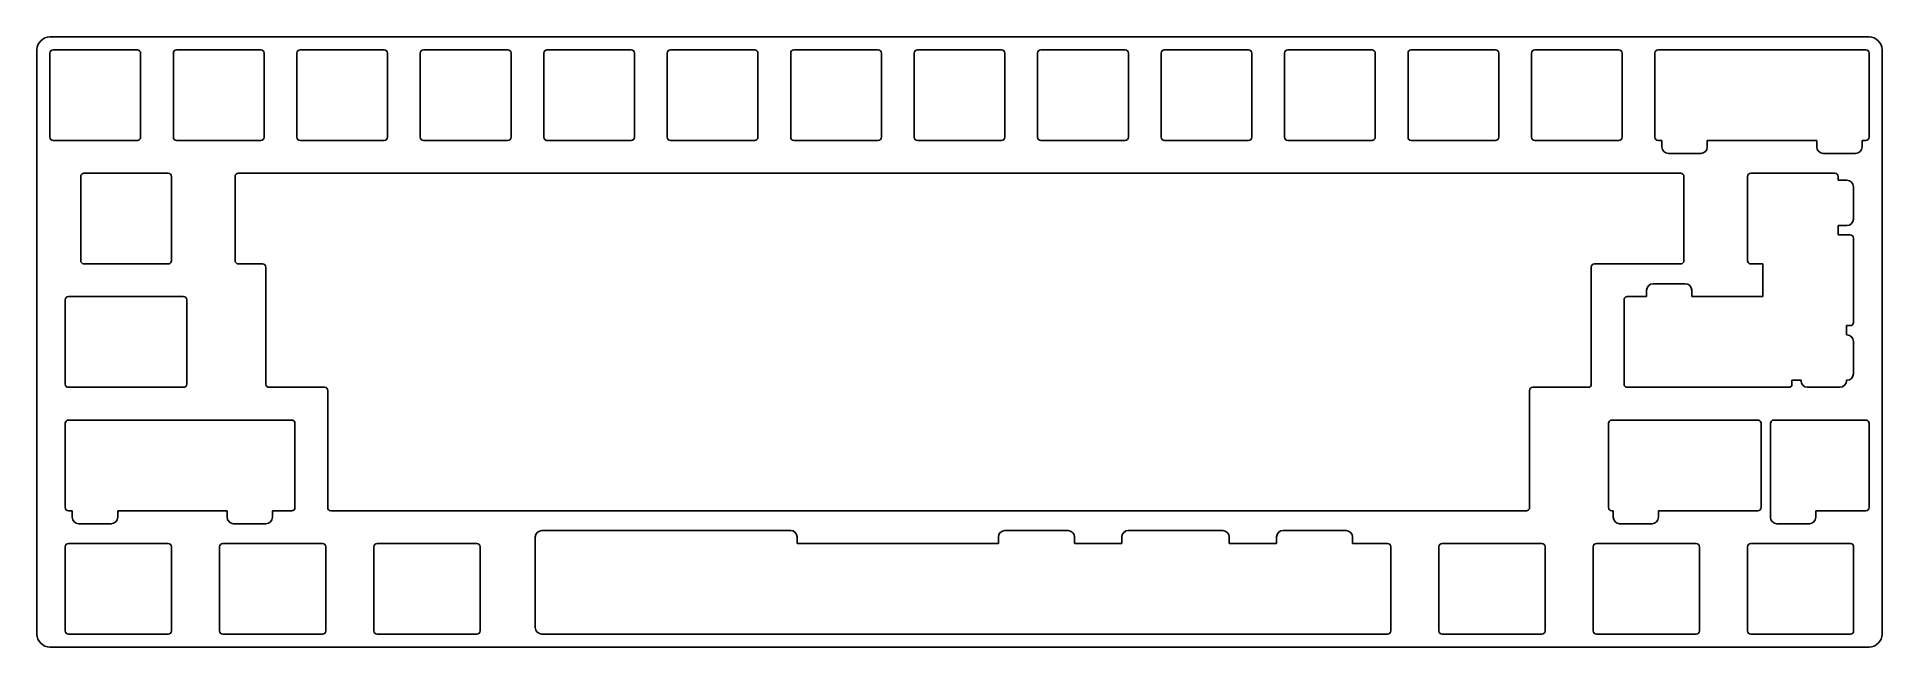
# Model space of a CAD drawing. Header units: millimetres. Extents: x 196 to 481, y 292 to 386.
import ezdxf

# ---------------------------------------------------------------- set-up
doc = ezdxf.new("R2010")
doc.units = ezdxf.units.MM
doc.header["$MEASUREMENT"] = 0
doc.layers.get('0').update_dxf_attribs({"lineweight": 0})

msp = doc.modelspace()

# ---------------------------------------------------------------- linework, layer by layer
at = {"color": 18, "lineweight": 25, "true_color": 0x000000}
for p, q in [((198.32, 385.77), (479.02, 385.77)), ((196.32, 293.57), (196.32, 383.77)), ((198.32, 383.27), (198.32, 370.27)), ((198.82, 383.77), (211.82, 383.77)), ((212.32, 383.27), (212.32, 370.27)), ((217.37, 383.27), (217.37, 370.27)), ((217.87, 383.77), (230.87, 383.77)), ((231.37, 383.27), (231.37, 370.27)), ((236.42, 383.27), (236.42, 370.27)), ((236.92, 383.77), (249.92, 383.77)), ((250.42, 383.27), (250.42, 370.27)), ((255.47, 383.27), (255.47, 370.27)), ((255.97, 383.77), (268.97, 383.77)), ((269.47, 383.27), (269.47, 370.27)), ((274.52, 383.27), (274.52, 370.27)), ((275.02, 383.77), (288.02, 383.77)), ((288.52, 383.27), (288.52, 370.27)), ((293.57, 383.27), (293.57, 370.27)), ((294.07, 383.77), (307.07, 383.77)), ((307.57, 383.27), (307.57, 370.27)), ((312.62, 383.27), (312.62, 370.27)), ((313.12, 383.77), (326.12, 383.77)), ((326.62, 383.27), (326.62, 370.27)), ((331.67, 383.27), (331.67, 370.27)), ((332.17, 383.77), (345.17, 383.77)), ((345.67, 383.27), (345.67, 370.27)), ((350.72, 383.27), (350.72, 370.27)), ((351.22, 383.77), (364.22, 383.77)), ((364.72, 383.27), (364.72, 370.27)), ((369.77, 383.27), (369.77, 370.27)), ((370.27, 383.77), (383.27, 383.77)), ((383.77, 383.27), (383.77, 370.27)), ((388.82, 383.27), (388.82, 370.27)), ((389.32, 383.77), (402.32, 383.77)), ((402.82, 383.27), (402.82, 370.27)), ((407.87, 383.27), (407.87, 370.27)), ((408.37, 383.77), (421.37, 383.77)), ((421.87, 383.27), (421.87, 370.27)), ((426.92, 383.27), (426.92, 370.27)), ((427.42, 383.77), (440.42, 383.77)), ((440.92, 383.27), (440.92, 370.27)), ((445.97, 383.27), (445.97, 370.27)), ((446.47, 383.77), (478.52, 383.77)), ((479.02, 383.27), (479.02, 370.27)), ((481.02, 293.57), (481.02, 383.77)), ((198.82, 369.77), (211.82, 369.77)), ((217.87, 369.77), (230.87, 369.77)), ((236.92, 369.77), (249.92, 369.77)), ((255.97, 369.77), (268.97, 369.77)), ((275.02, 369.77), (288.02, 369.77)), ((294.07, 369.77), (307.07, 369.77)), ((313.12, 369.77), (326.12, 369.77)), ((332.17, 369.77), (345.17, 369.77)), ((351.22, 369.77), (364.22, 369.77)), ((370.27, 369.77), (383.27, 369.77)), ((389.32, 369.77), (402.32, 369.77)), ((408.37, 369.77), (421.37, 369.77)), ((427.42, 369.77), (440.42, 369.77)), ((446.47, 369.77), (447.05, 369.77)), ((447.05, 368.77), (447.05, 369.77)), ((448.05, 367.77), (453.05, 367.77)), ((454.05, 368.77), (454.05, 369.77)), ((454.05, 369.77), (470.93, 369.77)), ((470.93, 368.77), (470.93, 369.77)), ((471.93, 367.77), (476.93, 367.77)), ((477.93, 368.77), (477.93, 369.77)), ((477.93, 369.77), (478.52, 369.77)), ((203.58, 364.72), (216.58, 364.72)), ((460.75, 364.72), (473.75, 364.72)), ((203.08, 364.22), (203.08, 351.22)), ((217.08, 364.22), (217.08, 351.22)), ((460.25, 364.22), (460.25, 351.22)), ((474.25, 364.22), (474.25, 363.63)), ((475.6, 363.63), (474.25, 363.63)), ((476.6, 357.62), (476.6, 362.63)), ((474.25, 356.63), (474.25, 355.19)), ((475.6, 356.63), (474.25, 356.63)), ((476.1, 355.19), (474.25, 355.19)), ((476.6, 354.69), (476.6, 341.69)), ((203.58, 350.72), (216.58, 350.72)), ((460.75, 350.72), (462.6, 350.72)), ((462.6, 345.67), (462.6, 350.72)), ((445.67, 347.67), (448.17, 347.67)), ((448.17, 347.67), (450.64, 347.67)), ((200.7, 345.17), (200.7, 332.17)), ((201.2, 345.67), (218.96, 345.67)), ((219.46, 345.17), (219.46, 332.17)), ((441.2, 345.17), (441.2, 332.17)), ((441.7, 345.67), (444.67, 345.67)), ((444.67, 345.67), (444.67, 346.67)), ((451.64, 345.67), (451.64, 346.67)), ((462.6, 345.67), (451.64, 345.67)), ((475.55, 339.75), (475.55, 341.19)), ((475.55, 341.19), (476.1, 341.19)), ((475.6, 339.75), (475.55, 339.75)), ((476.6, 333.75), (476.6, 338.76)), ((201.2, 331.67), (218.96, 331.67)), ((441.7, 331.67), (466.61, 331.67)), ((467.11, 332.17), (467.11, 332.75)), ((467.11, 332.75), (468.51, 332.75)), ((468.51, 332.75), (468.51, 332.67)), ((469.47, 331.67), (474.55, 331.67)), ((475.55, 332.67), (475.55, 332.75)), ((475.55, 332.75), (475.6, 332.75)), ((200.7, 326.12), (200.7, 313.12)), ((201.2, 326.62), (235.63, 326.62)), ((236.13, 326.12), (236.13, 313.12)), ((438.82, 326.12), (438.82, 313.12)), ((439.32, 326.62), (446.91, 326.62)), ((446.91, 326.62), (451.83, 326.62)), ((451.83, 326.62), (455.03, 326.62)), ((461.85, 326.62), (455.03, 326.62)), ((462.35, 326.12), (462.35, 313.12)), ((463.79, 312.61), (463.79, 326.12)), ((464.29, 326.62), (478.52, 326.62)), ((479.02, 326.12), (479.02, 313.12)), ((201.2, 312.62), (201.78, 312.62)), ((201.78, 311.62), (201.78, 312.62)), ((202.78, 310.62), (207.78, 310.62)), ((208.78, 311.62), (208.78, 312.62)), ((208.78, 312.62), (225.66, 312.62)), ((225.66, 311.62), (225.66, 312.62)), ((226.66, 310.62), (231.66, 310.62)), ((232.66, 311.62), (232.66, 312.62)), ((232.66, 312.62), (235.63, 312.62)), ((439.32, 312.62), (439.52, 312.62)), ((439.52, 311.62), (439.52, 312.62)), ((440.52, 310.62), (445.52, 310.62)), ((446.52, 311.62), (446.52, 312.62)), ((446.52, 312.62), (461.85, 312.62)), ((463.79, 311.62), (463.79, 312.61)), ((464.79, 310.62), (469.79, 310.62)), ((470.79, 311.62), (470.79, 312.62)), ((470.79, 312.62), (478.52, 312.62)), ((201.2, 307.57), (216.58, 307.57)), ((225.01, 307.57), (240.39, 307.57)), ((248.82, 307.57), (264.2, 307.57)), ((273.22, 294.57), (273.22, 308.57)), ((274.22, 309.57), (312.62, 309.57)), ((313.62, 307.57), (313.62, 308.57)), ((316, 307.57), (313.62, 307.57)), ((316, 307.57), (320.76, 307.57)), ((320.76, 307.57), (344.66, 307.57)), ((344.66, 307.57), (344.66, 308.57)), ((345.66, 309.57), (355.42, 309.57)), ((356.42, 307.57), (356.42, 308.57)), ((363.71, 308.57), (363.71, 307.57)), ((364.71, 309.57), (379.3, 309.57)), ((380.3, 307.57), (380.3, 308.57)), ((387.59, 307.57), (380.3, 307.57)), ((387.59, 308.57), (387.59, 307.57)), ((388.59, 309.57), (398.32, 309.57)), ((399.32, 307.57), (399.32, 308.57)), ((399.32, 307.57), (404.7, 307.57)), ((413.13, 307.57), (428.51, 307.57)), ((436.94, 307.57), (452.32, 307.57)), ((460.75, 307.57), (476.13, 307.57)), ((200.7, 307.07), (200.7, 294.07)), ((217.08, 307.07), (217.08, 294.07)), ((224.51, 307.07), (224.51, 294.07)), ((240.89, 307.07), (240.89, 294.07)), ((248.32, 307.07), (248.32, 294.07)), ((264.7, 307.07), (264.7, 294.07)), ((405.2, 307.07), (405.2, 294.07)), ((412.63, 307.07), (412.63, 294.07)), ((429.01, 307.07), (429.01, 294.07)), ((436.44, 307.07), (436.44, 294.07)), ((452.82, 307.07), (452.82, 294.07)), ((460.25, 307.07), (460.25, 294.07)), ((476.63, 307.07), (476.63, 294.07)), ((201.2, 293.57), (216.58, 293.57)), ((225.01, 293.57), (240.39, 293.57)), ((248.82, 293.57), (264.2, 293.57)), ((274.22, 293.57), (316, 293.57)), ((316, 293.57), (329, 293.57)), ((345.66, 293.57), (379.3, 293.57)), ((379.3, 293.57), (394.57, 293.57)), ((394.57, 293.57), (398.32, 293.57)), ((398.32, 293.57), (404.2, 293.57)), ((404.2, 293.57), (404.7, 293.57)), ((413.13, 293.57), (428.51, 293.57)), ((436.94, 293.57), (452.32, 293.57)), ((460.75, 293.57), (476.13, 293.57)), ((198.32, 291.57), (479.02, 291.57))]:
    msp.add_line(p, q, dxfattribs=at)
for points in [[(356.42, 307.57), (360.5, 307.57), (363.71, 307.57)], [(329, 293.57), (338.33, 293.57), (345.66, 293.57)]]:
    msp.add_lwpolyline(points, dxfattribs=at)
for points in [[(196.32, 383.77), (196.32, 384.81), (197.27, 385.77), (198.32, 385.77)], [(479.02, 385.77), (480.06, 385.77), (481.02, 384.81), (481.02, 383.77)], [(198.82, 383.77), (198.54, 383.77), (198.32, 383.54), (198.32, 383.27)], [(212.32, 383.27), (212.32, 383.54), (212.09, 383.77), (211.82, 383.77)], [(217.87, 383.77), (217.59, 383.77), (217.37, 383.54), (217.37, 383.27)], [(231.37, 383.27), (231.37, 383.54), (231.14, 383.77), (230.87, 383.77)], [(236.92, 383.77), (236.64, 383.77), (236.42, 383.54), (236.42, 383.27)], [(250.42, 383.27), (250.42, 383.54), (250.19, 383.77), (249.92, 383.77)], [(255.97, 383.77), (255.69, 383.77), (255.47, 383.54), (255.47, 383.27)], [(269.47, 383.27), (269.47, 383.54), (269.24, 383.77), (268.97, 383.77)], [(275.02, 383.77), (274.74, 383.77), (274.52, 383.54), (274.52, 383.27)], [(288.52, 383.27), (288.52, 383.54), (288.29, 383.77), (288.02, 383.77)], [(294.07, 383.77), (293.79, 383.77), (293.57, 383.54), (293.57, 383.27)], [(307.57, 383.27), (307.57, 383.54), (307.34, 383.77), (307.07, 383.77)], [(313.12, 383.77), (312.84, 383.77), (312.62, 383.54), (312.62, 383.27)], [(326.62, 383.27), (326.62, 383.54), (326.39, 383.77), (326.12, 383.77)], [(332.17, 383.77), (331.89, 383.77), (331.67, 383.54), (331.67, 383.27)], [(345.67, 383.27), (345.67, 383.54), (345.44, 383.77), (345.17, 383.77)], [(351.22, 383.77), (350.94, 383.77), (350.72, 383.54), (350.72, 383.27)], [(364.72, 383.27), (364.72, 383.54), (364.49, 383.77), (364.22, 383.77)], [(370.27, 383.77), (369.99, 383.77), (369.77, 383.54), (369.77, 383.27)], [(383.77, 383.27), (383.77, 383.54), (383.54, 383.77), (383.27, 383.77)], [(389.32, 383.77), (389.04, 383.77), (388.82, 383.54), (388.82, 383.27)], [(402.82, 383.27), (402.82, 383.54), (402.59, 383.77), (402.32, 383.77)], [(408.37, 383.77), (408.09, 383.77), (407.87, 383.54), (407.87, 383.27)], [(421.87, 383.27), (421.87, 383.54), (421.64, 383.77), (421.37, 383.77)], [(427.42, 383.77), (427.14, 383.77), (426.92, 383.54), (426.92, 383.27)], [(440.92, 383.27), (440.92, 383.54), (440.69, 383.77), (440.42, 383.77)], [(446.47, 383.77), (446.19, 383.77), (445.97, 383.54), (445.97, 383.27)], [(479.02, 383.27), (479.02, 383.54), (478.79, 383.77), (478.52, 383.77)], [(198.32, 370.27), (198.32, 369.99), (198.54, 369.77), (198.82, 369.77)], [(211.82, 369.77), (212.09, 369.77), (212.32, 369.99), (212.32, 370.27)], [(217.37, 370.27), (217.37, 369.99), (217.59, 369.77), (217.87, 369.77)], [(230.87, 369.77), (231.14, 369.77), (231.37, 369.99), (231.37, 370.27)], [(236.42, 370.27), (236.42, 369.99), (236.64, 369.77), (236.92, 369.77)], [(249.92, 369.77), (250.19, 369.77), (250.42, 369.99), (250.42, 370.27)], [(255.47, 370.27), (255.47, 369.99), (255.69, 369.77), (255.97, 369.77)], [(268.97, 369.77), (269.24, 369.77), (269.47, 369.99), (269.47, 370.27)], [(274.52, 370.27), (274.52, 369.99), (274.74, 369.77), (275.02, 369.77)], [(288.02, 369.77), (288.29, 369.77), (288.52, 369.99), (288.52, 370.27)], [(293.57, 370.27), (293.57, 369.99), (293.79, 369.77), (294.07, 369.77)], [(307.07, 369.77), (307.34, 369.77), (307.57, 369.99), (307.57, 370.27)], [(312.62, 370.27), (312.62, 369.99), (312.84, 369.77), (313.12, 369.77)], [(326.12, 369.77), (326.39, 369.77), (326.62, 369.99), (326.62, 370.27)], [(331.67, 370.27), (331.67, 369.99), (331.89, 369.77), (332.17, 369.77)], [(345.17, 369.77), (345.44, 369.77), (345.67, 369.99), (345.67, 370.27)], [(350.72, 370.27), (350.72, 369.99), (350.94, 369.77), (351.22, 369.77)], [(364.22, 369.77), (364.49, 369.77), (364.72, 369.99), (364.72, 370.27)], [(369.77, 370.27), (369.77, 369.99), (369.99, 369.77), (370.27, 369.77)], [(383.27, 369.77), (383.54, 369.77), (383.77, 369.99), (383.77, 370.27)], [(388.82, 370.27), (388.82, 369.99), (389.04, 369.77), (389.32, 369.77)], [(402.32, 369.77), (402.59, 369.77), (402.82, 369.99), (402.82, 370.27)], [(407.87, 370.27), (407.87, 369.99), (408.09, 369.77), (408.37, 369.77)], [(421.37, 369.77), (421.64, 369.77), (421.87, 369.99), (421.87, 370.27)], [(426.92, 370.27), (426.92, 369.99), (427.14, 369.77), (427.42, 369.77)], [(440.42, 369.77), (440.69, 369.77), (440.92, 369.99), (440.92, 370.27)], [(445.97, 370.27), (445.97, 369.99), (446.19, 369.77), (446.47, 369.77)], [(478.52, 369.77), (478.79, 369.77), (479.02, 369.99), (479.02, 370.27)], [(448.05, 367.77), (447.52, 367.77), (447.05, 368.24), (447.05, 368.77)], [(454.05, 368.77), (454.05, 368.24), (453.58, 367.77), (453.05, 367.77)], [(471.93, 367.77), (471.4, 367.77), (470.93, 368.24), (470.93, 368.77)], [(477.93, 368.77), (477.93, 368.26), (477.44, 367.77), (476.93, 367.77)], [(203.58, 364.72), (203.3, 364.72), (203.08, 364.49), (203.08, 364.22)], [(217.08, 364.22), (217.08, 364.49), (216.86, 364.72), (216.58, 364.72)], [(460.75, 364.72), (460.48, 364.72), (460.25, 364.49), (460.25, 364.22)], [(474.25, 364.22), (474.25, 364.49), (474.03, 364.72), (473.75, 364.72)], [(475.6, 363.63), (476.14, 363.63), (476.6, 363.16), (476.6, 362.63)], [(476.6, 357.62), (476.6, 357.12), (476.11, 356.63), (475.6, 356.63)], [(476.6, 354.69), (476.6, 354.97), (476.38, 355.19), (476.1, 355.19)], [(203.08, 351.22), (203.08, 350.94), (203.3, 350.72), (203.58, 350.72)], [(216.58, 350.72), (216.86, 350.72), (217.08, 350.94), (217.08, 351.22)], [(460.25, 351.22), (460.25, 350.94), (460.48, 350.72), (460.75, 350.72)], [(444.67, 346.67), (444.67, 347.18), (445.16, 347.67), (445.67, 347.67)], [(450.64, 347.67), (451.17, 347.67), (451.64, 347.2), (451.64, 346.67)], [(201.2, 345.67), (200.92, 345.67), (200.7, 345.44), (200.7, 345.17)], [(219.46, 345.17), (219.46, 345.44), (219.24, 345.67), (218.96, 345.67)], [(441.7, 345.67), (441.43, 345.67), (441.2, 345.44), (441.2, 345.17)], [(476.1, 341.19), (476.38, 341.19), (476.6, 341.42), (476.6, 341.69)], [(475.6, 339.75), (476.11, 339.75), (476.6, 339.27), (476.6, 338.76)], [(476.6, 333.75), (476.6, 333.22), (476.13, 332.75), (475.6, 332.75)], [(200.7, 332.17), (200.7, 331.89), (200.92, 331.67), (201.2, 331.67)], [(218.96, 331.67), (219.24, 331.67), (219.46, 331.89), (219.46, 332.17)], [(441.2, 332.17), (441.2, 331.89), (441.43, 331.67), (441.7, 331.67)], [(466.61, 331.67), (466.89, 331.67), (467.11, 331.89), (467.11, 332.17)], [(469.47, 331.67), (468.97, 331.69), (468.51, 332.17), (468.51, 332.67)], [(475.55, 332.67), (475.55, 332.16), (475.06, 331.67), (474.55, 331.67)], [(201.2, 326.62), (200.92, 326.62), (200.7, 326.39), (200.7, 326.12)], [(236.13, 326.12), (236.13, 326.39), (235.91, 326.62), (235.63, 326.62)], [(439.32, 326.62), (439.05, 326.62), (438.82, 326.39), (438.82, 326.12)], [(462.35, 326.12), (462.35, 326.39), (462.12, 326.62), (461.85, 326.62)], [(464.29, 326.62), (464.01, 326.62), (463.79, 326.39), (463.79, 326.12)], [(479.02, 326.12), (479.02, 326.39), (478.79, 326.62), (478.52, 326.62)], [(200.7, 313.12), (200.7, 312.84), (200.92, 312.62), (201.2, 312.62)], [(202.78, 310.62), (202.25, 310.62), (201.78, 311.09), (201.78, 311.62)], [(208.78, 311.62), (208.78, 311.09), (208.31, 310.62), (207.78, 310.62)], [(226.66, 310.62), (226.15, 310.62), (225.66, 311.11), (225.66, 311.62)], [(232.66, 311.62), (232.66, 311.09), (232.19, 310.62), (231.66, 310.62)], [(235.63, 312.62), (235.91, 312.62), (236.13, 312.84), (236.13, 313.12)], [(438.82, 313.12), (438.82, 312.84), (439.05, 312.62), (439.32, 312.62)], [(440.52, 310.62), (440.01, 310.62), (439.52, 311.11), (439.52, 311.62)], [(446.52, 311.62), (446.52, 311.09), (446.05, 310.62), (445.52, 310.62)], [(461.85, 312.62), (462.12, 312.62), (462.35, 312.84), (462.35, 313.12)], [(464.79, 310.62), (464.25, 310.62), (463.79, 311.09), (463.79, 311.62)], [(470.79, 311.62), (470.79, 311.09), (470.32, 310.62), (469.79, 310.62)], [(478.52, 312.62), (478.79, 312.62), (479.02, 312.84), (479.02, 313.12)], [(201.2, 307.57), (200.92, 307.57), (200.7, 307.34), (200.7, 307.07)], [(217.08, 307.07), (217.08, 307.34), (216.86, 307.57), (216.58, 307.57)], [(225.01, 307.57), (224.73, 307.57), (224.51, 307.34), (224.51, 307.07)], [(240.89, 307.07), (240.89, 307.34), (240.67, 307.57), (240.39, 307.57)], [(248.82, 307.57), (248.54, 307.57), (248.32, 307.34), (248.32, 307.07)], [(264.7, 307.07), (264.7, 307.34), (264.48, 307.57), (264.2, 307.57)], [(273.22, 308.57), (273.22, 309.1), (273.69, 309.57), (274.22, 309.57)], [(313.62, 308.57), (313.62, 309.12), (313.18, 309.57), (312.62, 309.57)], [(344.66, 308.57), (344.66, 309.1), (345.13, 309.57), (345.66, 309.57)], [(355.42, 309.57), (355.93, 309.57), (356.42, 309.07), (356.42, 308.57)], [(364.71, 309.57), (364.16, 309.57), (363.71, 309.12), (363.71, 308.57)], [(379.3, 309.57), (379.81, 309.57), (380.3, 309.07), (380.3, 308.57)], [(388.59, 309.57), (388.03, 309.57), (387.59, 309.12), (387.59, 308.57)], [(398.32, 309.57), (398.85, 309.57), (399.32, 309.1), (399.32, 308.57)], [(405.2, 307.07), (405.2, 307.34), (404.98, 307.57), (404.7, 307.57)], [(413.13, 307.57), (412.85, 307.57), (412.63, 307.34), (412.63, 307.07)], [(429.01, 307.07), (429.01, 307.34), (428.79, 307.57), (428.51, 307.57)], [(436.94, 307.57), (436.67, 307.57), (436.44, 307.34), (436.44, 307.07)], [(452.82, 307.07), (452.82, 307.34), (452.6, 307.57), (452.32, 307.57)], [(460.75, 307.57), (460.48, 307.57), (460.25, 307.34), (460.25, 307.07)], [(476.63, 307.07), (476.63, 307.34), (476.41, 307.57), (476.13, 307.57)], [(198.32, 291.57), (197.27, 291.57), (196.32, 292.52), (196.32, 293.57)], [(200.7, 294.07), (200.7, 293.79), (200.92, 293.57), (201.2, 293.57)], [(216.58, 293.57), (216.86, 293.57), (217.08, 293.79), (217.08, 294.07)], [(224.51, 294.07), (224.51, 293.79), (224.73, 293.57), (225.01, 293.57)], [(240.39, 293.57), (240.67, 293.57), (240.89, 293.79), (240.89, 294.07)], [(248.32, 294.07), (248.32, 293.79), (248.54, 293.57), (248.82, 293.57)], [(264.2, 293.57), (264.48, 293.57), (264.7, 293.79), (264.7, 294.07)], [(274.22, 293.57), (273.71, 293.57), (273.22, 294.06), (273.22, 294.57)], [(404.7, 293.57), (404.98, 293.57), (405.2, 293.79), (405.2, 294.07)], [(412.63, 294.07), (412.63, 293.79), (412.85, 293.57), (413.13, 293.57)], [(428.51, 293.57), (428.79, 293.57), (429.01, 293.79), (429.01, 294.07)], [(436.44, 294.07), (436.44, 293.79), (436.67, 293.57), (436.94, 293.57)], [(452.32, 293.57), (452.6, 293.57), (452.82, 293.79), (452.82, 294.07)], [(460.25, 294.07), (460.25, 293.79), (460.48, 293.57), (460.75, 293.57)], [(476.13, 293.57), (476.41, 293.57), (476.63, 293.79), (476.63, 294.07)], [(481.02, 293.57), (481.02, 292.52), (480.06, 291.57), (479.02, 291.57)]]:
    msp.add_open_spline(points, degree=3, dxfattribs=at)
msp.add_open_spline([(427.13, 331.67), (427.13, 331.67), (435.65, 331.67), (435.65, 331.67), (435.93, 331.67), (436.15, 331.89), (436.15, 332.17), (436.15, 332.17), (436.15, 350.22), (436.15, 350.22), (436.15, 350.49), (436.38, 350.72), (436.65, 350.72), (436.65, 350.72), (449.94, 350.72), (449.94, 350.72), (450.22, 350.72), (450.44, 350.94), (450.44, 351.22), (450.44, 351.22), (450.44, 364.22), (450.44, 364.22), (450.44, 364.5), (450.22, 364.72), (449.94, 364.72), (449.94, 364.72), (227.39, 364.72), (227.39, 364.72), (227.12, 364.72), (226.89, 364.5), (226.89, 364.22), (226.89, 364.22), (226.89, 351.22), (226.89, 351.22), (226.89, 350.94), (227.12, 350.72), (227.39, 350.72), (227.39, 350.72), (231.15, 350.72), (231.15, 350.72), (231.43, 350.72), (231.65, 350.49), (231.65, 350.22), (231.65, 350.22), (231.65, 332.17), (231.65, 332.17), (231.65, 331.89), (231.88, 331.67), (232.15, 331.67), (232.15, 331.67), (240.68, 331.67), (240.68, 331.67), (240.96, 331.67), (241.18, 331.44), (241.18, 331.17), (241.18, 331.17), (241.18, 313.12), (241.18, 313.12), (241.18, 312.84), (241.4, 312.62), (241.68, 312.62), (241.68, 312.62), (426.13, 312.62), (426.13, 312.62), (426.41, 312.62), (426.63, 312.84), (426.63, 313.12), (426.63, 313.12), (426.63, 331.17), (426.63, 331.17), (426.63, 331.44), (426.85, 331.67), (427.13, 331.67)], degree=3, knots=[0, 0, 0, 0, 1, 1, 1, 2, 2, 2, 3, 3, 3, 4, 4, 4, 5, 5, 5, 6, 6, 6, 7, 7, 7, 8, 8, 8, 9, 9, 9, 10, 10, 10, 11, 11, 11, 12, 12, 12, 13, 13, 13, 14, 14, 14, 15, 15, 15, 16, 16, 16, 17, 17, 17, 18, 18, 18, 19, 19, 19, 20, 20, 20, 21, 21, 21, 22, 22, 22, 23, 23, 23, 24, 24, 24, 24], dxfattribs=at)

doc.saveas('drawing.dxf')
